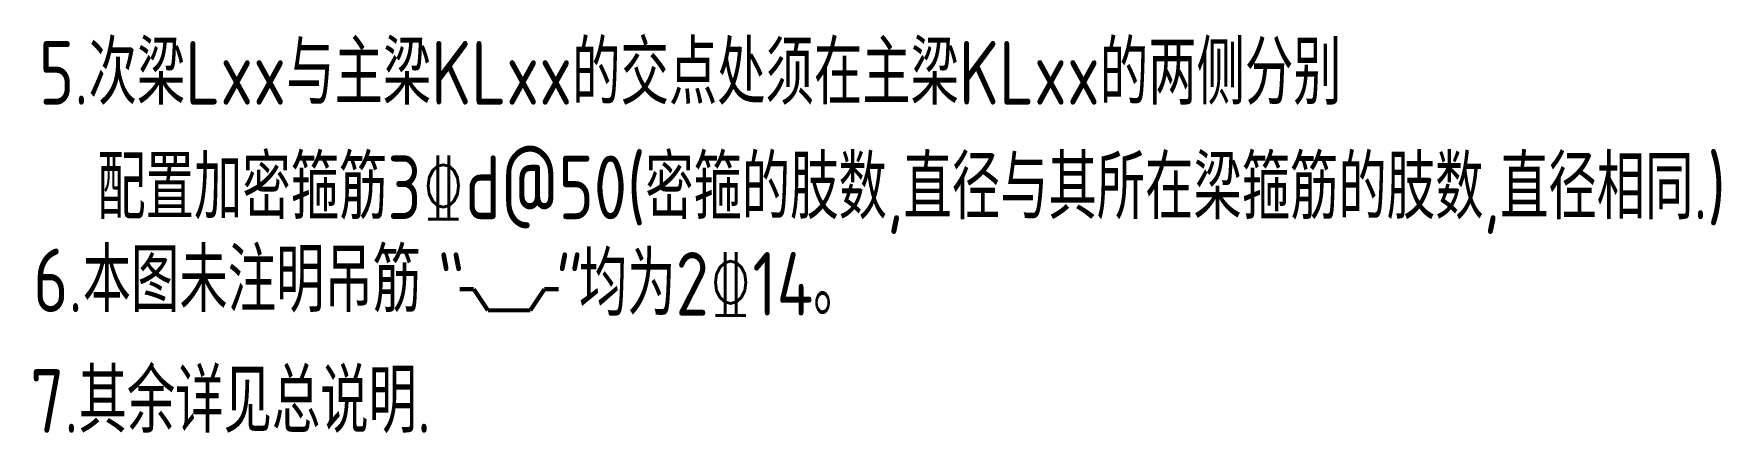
# Model space of a CAD drawing. Extents: x 2506385 to 2810062, y -487803 to -193521.
# Drawn here: x 2732291 to 2742905, y -439967 to -437454 of the extents above; entities that cross this region are included whole.
import ezdxf

# ---------------------------------------------------------------- set-up
doc = ezdxf.new("R2010")
doc.units = 0
doc.header["$LTSCALE"] = 1000
doc.header["$MEASUREMENT"] = 0
doc.layers.add('PUB_TEXT', color=7, linetype='Continuous')
doc.layers.add('TEXT', color=7, linetype='Continuous')
doc.styles.add('tssd', font='tssdeng.shx', dxfattribs={"width": 0.7, "height": 3, "bigfont": '1hztxt.shx'})
doc.styles.add('TSSD_DIMENSION', font='tssdeng.shx', dxfattribs={"width": 0.8, "bigfont": 'tssdchn.shx'})

# ---------------------------------------------------------------- blocks, each defined once
blk = doc.blocks.new('A$C206F4795')
at = {"layer": 'TEXT', "color": 4, "style": 'tssd', "width": 0.75}
blk.add_text('"', height=450, dxfattribs=at).set_placement((0, -329))

msp = doc.modelspace()

# ---------------------------------------------------------------- linework, layer by layer
at = {"layer": 'PUB_TEXT', "const_width": 26.6}
for points in [[(2734970.3, -439061), (2735059.2, -439061)], [(2735059.2, -439061), (2735148, -439194.3)], [(2735414.5, -439194.3), (2735503.3, -439061)], [(2735503.3, -439061), (2735592.1, -439061)], [(2735148, -439194.3), (2735414.5, -439194.3)]]:
    msp.add_lwpolyline(points, dxfattribs=at)

# ---------------------------------------------------------------- block references
at = {"layer": 'PUB_TEXT'}
for p, xscale, yscale, zscale in [((2734998.6, -439014.6), -0.8882422477047176, 0.8882422484492336, 0.8882422485319579), ((2735580, -439014.6), 0.8882422477047176, 0.8882422477047176, 0.8882422477047176)]:
    msp.add_blockref('A$C206F4795', p, dxfattribs=dict(at, xscale=xscale, yscale=yscale, zscale=zscale))

# ---------------------------------------------------------------- texts
at = {"layer": 'PUB_TEXT', "style": 'TSSD_DIMENSION', "width": 0.8}
for s, p in [('5.次梁Lxx与主梁KLxx的交点处须在主梁KLxx的两侧分别', (2732324, -437900.2)), ('配置加密箍筋3%%132d@50(密箍的肢数,直径与其所在梁箍筋的肢数,直径相同.)', (2732691.5, -438620.7)), ('6.本图未注明吊筋     ', (2732288.5, -439205)), ('均为2%%13214。', (2735720.7, -439227.6)), ('7.其余详见总说明.', (2732269.6, -439964.1))]:
    msp.add_text(s, height=400, dxfattribs=at).set_placement(p)

doc.saveas('drawing.dxf')
